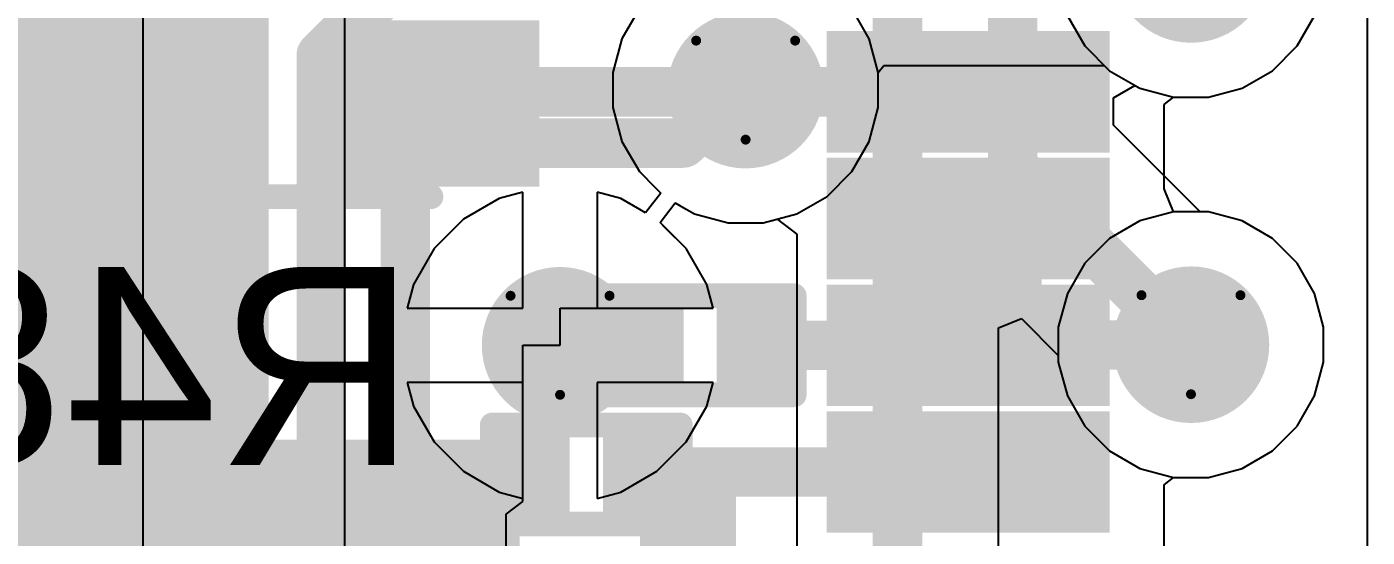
# Model space of a CAD drawing. Header units: inches. Extents: x -21 to 276, y -5 to 220.
# Drawn here: x 64.34 to 71.22, y 13.6 to 16.22 of the extents above; entities that cross this region are included whole.
import ezdxf

# ---------------------------------------------------------------- set-up
doc = ezdxf.new("R2010")
doc.units = ezdxf.units.IN
for name, color, linetype in [('Bottom Layer', 5, 'Continuous'), ('Bottom Overlay', 54, 'Continuous'), ('Bottom Paste', 16, 'Continuous'), ('Bottom Solder', 6, 'Continuous'), ('Drill Drawing', 1, 'Continuous'), ('Ground', 16, 'Continuous'), ('Power + Signal', 76, 'Continuous'), ('Top Layer', 1, 'Continuous'), ('Top Solder', 216, 'Continuous'), ('Via Holes', 16, 'Continuous')]:
    doc.layers.add(name, color=color, linetype=linetype)
doc.styles.add('Arial', font='', dxfattribs={"height": 0.2})
doc.styles.get('Arial').set_extended_font_data('Arial')

# ---------------------------------------------------------------- blocks, each defined once
blk = doc.blocks.new('YC164_JR_070RL_B_4')
at = {"layer": 'Bottom Layer'}
for points in [[(-1.335, 1.565), (-0.435, 1.565), (-0.435, 0.915), (-1.335, 0.915)], [(1.335, 0.915), (0.435, 0.915), (0.435, 1.565), (1.335, 1.565)], [(-1.335, 0.665), (-0.435, 0.665), (-0.435, 0.135), (-1.335, 0.135)], [(1.335, 0.135), (0.435, 0.135), (0.435, 0.665), (1.335, 0.665)], [(-1.335, -0.135), (-0.435, -0.135), (-0.435, -0.665), (-1.335, -0.665)], [(1.335, -0.665), (0.435, -0.665), (0.435, -0.135), (1.335, -0.135)], [(-1.335, -0.915), (-0.435, -0.915), (-0.435, -1.565), (-1.335, -1.565)], [(1.335, -1.565), (0.435, -1.565), (0.435, -0.915), (1.335, -0.915)]]:
    blk.add_hatch(color=5, dxfattribs=at).paths.add_polyline_path(points)
at = {"layer": 'Bottom Paste'}
for points in [[(-1.335, 1.565), (-0.435, 1.565), (-0.435, 0.915), (-1.335, 0.915)], [(1.335, 0.915), (0.435, 0.915), (0.435, 1.565), (1.335, 1.565)], [(-1.335, 0.665), (-0.435, 0.665), (-0.435, 0.135), (-1.335, 0.135)], [(1.335, 0.135), (0.435, 0.135), (0.435, 0.665), (1.335, 0.665)], [(-1.335, -0.135), (-0.435, -0.135), (-0.435, -0.665), (-1.335, -0.665)], [(1.335, -0.665), (0.435, -0.665), (0.435, -0.135), (1.335, -0.135)], [(-1.335, -0.915), (-0.435, -0.915), (-0.435, -1.565), (-1.335, -1.565)], [(1.335, -1.565), (0.435, -1.565), (0.435, -0.915), (1.335, -0.915)]]:
    blk.add_hatch(color=16, dxfattribs=at).paths.add_polyline_path(points)
at = {"layer": 'Bottom Solder'}
for points in [[(-1.4366, 1.6666), (-0.3334, 1.6666), (-0.3334, 0.8134), (-1.4366, 0.8134)], [(1.4366, 0.8134), (0.3334, 0.8134), (0.3334, 1.6666), (1.4366, 1.6666)], [(-1.4366, 0.7666), (-0.3334, 0.7666), (-0.3334, 0.0334), (-1.4366, 0.0334)], [(1.4366, 0.0334), (0.3334, 0.0334), (0.3334, 0.7666), (1.4366, 0.7666)], [(-1.4366, -0.0334), (-0.3334, -0.0334), (-0.3334, -0.7666), (-1.4366, -0.7666)], [(1.4366, -0.7666), (0.3334, -0.7666), (0.3334, -0.0334), (1.4366, -0.0334)], [(-1.4366, -0.8134), (-0.3334, -0.8134), (-0.3334, -1.6666), (-1.4366, -1.6666)], [(1.4366, -1.6666), (0.3334, -1.6666), (0.3334, -0.8134), (1.4366, -0.8134)]]:
    blk.add_hatch(color=6, dxfattribs=at).paths.add_polyline_path(points)
at = {"layer": 'Bottom Overlay'}
for points in [[(0.88, 1.7176, 0.127, 0.127, 0), (-0.88, 1.7176, 0.127, 0.127, 0)], [(-1.6764, -1.1176, 0.2, 0.2, 0), (-1.6764, -1.4224, 0.2, 0.2, 0)], [(-1.524, -1.27, 0.2, 0.2, 0), (-1.6764, -1.1176, 0.2, 0.2, 0)], [(-1.524, -1.27, 0.2, 0.2, 0), (-1.6764, -1.4224, 0.2, 0.2, 0)], [(0.88, -1.7176, 0.127, 0.127, 0), (-0.88, -1.7176, 0.127, 0.127, 0)]]:
    blk.add_lwpolyline(points, format="xyseb", dxfattribs=at)
for points in [[(-0.9118, 1.7176, 0.0635, 0.0635, 1), (-0.8483, 1.7176, 0.0635, 0.0635, 1)], [(0.8483, 1.7176, 0.0635, 0.0635, 1), (0.9118, 1.7176, 0.0635, 0.0635, 1)], [(-1.7264, -1.1176, 0.1, 0.1, 1), (-1.6264, -1.1176, 0.1, 0.1, 1)], [(-1.7264, -1.1176, 0.1, 0.1, 1), (-1.6264, -1.1176, 0.1, 0.1, 1)], [(-1.574, -1.27, 0.1, 0.1, 1), (-1.474, -1.27, 0.1, 0.1, 1)], [(-1.574, -1.27, 0.1, 0.1, 1), (-1.474, -1.27, 0.1, 0.1, 1)], [(-1.7264, -1.4224, 0.1, 0.1, 1), (-1.6264, -1.4224, 0.1, 0.1, 1)], [(-1.7264, -1.4224, 0.1, 0.1, 1), (-1.6264, -1.4224, 0.1, 0.1, 1)], [(-0.9118, -1.7176, 0.0635, 0.0635, 1), (-0.8483, -1.7176, 0.0635, 0.0635, 1)], [(0.8483, -1.7176, 0.0635, 0.0635, 1), (0.9118, -1.7176, 0.0635, 0.0635, 1)]]:
    blk.add_lwpolyline(points, format="xyseb", close=True, dxfattribs=at)
blk = doc.blocks.new('SSOP_28_208____B_60')
at = {"layer": 'Bottom Layer'}
for points in [[(2.775, 2.485), (4.025, 2.485), (4.025, 2.065), (2.775, 2.065)], [(2.775, 1.835), (4.025, 1.835), (4.025, 1.415), (2.775, 1.415)], [(2.775, 1.185), (4.025, 1.185), (4.025, 0.765), (2.775, 0.765)], [(2.775, 0.535), (4.025, 0.535), (4.025, 0.115), (2.775, 0.115)]]:
    blk.add_hatch(color=5, dxfattribs=at).paths.add_polyline_path(points)
at = {"layer": 'Bottom Paste'}
for points in [[(2.775, 2.485), (4.025, 2.485), (4.025, 2.065), (2.775, 2.065)], [(2.775, 1.835), (4.025, 1.835), (4.025, 1.415), (2.775, 1.415)], [(2.775, 1.185), (4.025, 1.185), (4.025, 0.765), (2.775, 0.765)], [(2.775, 0.535), (4.025, 0.535), (4.025, 0.115), (2.775, 0.115)]]:
    blk.add_hatch(color=16, dxfattribs=at).paths.add_polyline_path(points)
at = {"layer": 'Bottom Solder'}
for points in [[(2.6734, 2.5866), (4.1266, 2.5866), (4.1266, 1.9634), (2.6734, 1.9634)], [(2.6734, 1.9366), (4.1266, 1.9366), (4.1266, 1.3134), (2.6734, 1.3134)], [(2.6734, 1.2866), (4.1266, 1.2866), (4.1266, 0.6634), (2.6734, 0.6634)], [(2.6734, 0.6366), (4.1266, 0.6366), (4.1266, 0.0134), (2.6734, 0.0134)]]:
    blk.add_hatch(color=6, dxfattribs=at).paths.add_polyline_path(points)
blk = doc.blocks.new('R___0201_B_87')
at = {"layer": 'Bottom Layer'}
for points in [[(-0.41, 0.185), (-0.14, 0.185), (-0.14, -0.185), (-0.41, -0.185)], [(0.14, 0.185), (0.41, 0.185), (0.41, -0.185), (0.14, -0.185)]]:
    blk.add_hatch(color=5, dxfattribs=at).paths.add_polyline_path(points)
at = {"layer": 'Bottom Paste'}
for points in [[(-0.41, 0.185), (-0.14, 0.185), (-0.14, -0.185), (-0.41, -0.185)], [(0.14, 0.185), (0.41, 0.185), (0.41, -0.185), (0.14, -0.185)]]:
    blk.add_hatch(color=16, dxfattribs=at).paths.add_polyline_path(points)
at = {"layer": 'Bottom Solder'}
for points in [[(-0.465, 0.24), (-0.085, 0.24), (-0.085, -0.24), (-0.465, -0.24)], [(0.085, 0.24), (0.465, 0.24), (0.465, -0.24), (0.085, -0.24)]]:
    blk.add_hatch(color=6, dxfattribs=at).paths.add_polyline_path(points)
at = {"layer": 'Bottom Overlay'}
for points in [[(-0.4826, 0.254, 0.127, 0.127, 0), (-0.4826, -0.254, 0.127, 0.127, 0)], [(0.4826, 0.254, 0.127, 0.127, 0), (-0.4826, 0.254, 0.127, 0.127, 0)], [(0.4826, 0.254, 0.127, 0.127, 0), (0.4826, -0.254, 0.127, 0.127, 0)], [(0.4826, -0.254, 0.127, 0.127, 0), (-0.4826, -0.254, 0.127, 0.127, 0)]]:
    blk.add_lwpolyline(points, format="xyseb", dxfattribs=at)
for points in [[(-0.5143, 0.254, 0.0635, 0.0635, 1), (-0.4508, 0.254, 0.0635, 0.0635, 1)], [(-0.5143, 0.254, 0.0635, 0.0635, 1), (-0.4508, 0.254, 0.0635, 0.0635, 1)], [(0.4508, 0.254, 0.0635, 0.0635, 1), (0.5143, 0.254, 0.0635, 0.0635, 1)], [(0.4508, 0.254, 0.0635, 0.0635, 1), (0.5143, 0.254, 0.0635, 0.0635, 1)], [(-0.5143, -0.254, 0.0635, 0.0635, 1), (-0.4508, -0.254, 0.0635, 0.0635, 1)], [(-0.5143, -0.254, 0.0635, 0.0635, 1), (-0.4508, -0.254, 0.0635, 0.0635, 1)], [(0.4508, -0.254, 0.0635, 0.0635, 1), (0.5143, -0.254, 0.0635, 0.0635, 1)], [(0.4508, -0.254, 0.0635, 0.0635, 1), (0.5143, -0.254, 0.0635, 0.0635, 1)]]:
    blk.add_lwpolyline(points, format="xyseb", close=True, dxfattribs=at)
blk = doc.blocks.new('R___0201_B_88')
at = {"layer": 'Bottom Layer'}
for points in [[(-0.41, 0.185), (-0.14, 0.185), (-0.14, -0.185), (-0.41, -0.185)], [(0.14, 0.185), (0.41, 0.185), (0.41, -0.185), (0.14, -0.185)]]:
    blk.add_hatch(color=5, dxfattribs=at).paths.add_polyline_path(points)
at = {"layer": 'Bottom Paste'}
for points in [[(-0.41, 0.185), (-0.14, 0.185), (-0.14, -0.185), (-0.41, -0.185)], [(0.14, 0.185), (0.41, 0.185), (0.41, -0.185), (0.14, -0.185)]]:
    blk.add_hatch(color=16, dxfattribs=at).paths.add_polyline_path(points)
at = {"layer": 'Bottom Solder'}
for points in [[(-0.465, 0.24), (-0.085, 0.24), (-0.085, -0.24), (-0.465, -0.24)], [(0.085, 0.24), (0.465, 0.24), (0.465, -0.24), (0.085, -0.24)]]:
    blk.add_hatch(color=6, dxfattribs=at).paths.add_polyline_path(points)
at = {"layer": 'Bottom Overlay'}
for points in [[(0.4826, 0.254, 0.127, 0.127, 0), (-0.4826, 0.254, 0.127, 0.127, 0)], [(-0.4826, 0.254, 0.127, 0.127, 0), (-0.4826, -0.254, 0.127, 0.127, 0)], [(0.4826, 0.254, 0.127, 0.127, 0), (0.4826, -0.254, 0.127, 0.127, 0)], [(0.4826, -0.254, 0.127, 0.127, 0), (-0.4826, -0.254, 0.127, 0.127, 0)]]:
    blk.add_lwpolyline(points, format="xyseb", dxfattribs=at)
for points in [[(-0.5143, 0.254, 0.0635, 0.0635, 1), (-0.4508, 0.254, 0.0635, 0.0635, 1)], [(-0.5143, 0.254, 0.0635, 0.0635, 1), (-0.4508, 0.254, 0.0635, 0.0635, 1)], [(0.4508, 0.254, 0.0635, 0.0635, 1), (0.5143, 0.254, 0.0635, 0.0635, 1)], [(0.4508, 0.254, 0.0635, 0.0635, 1), (0.5143, 0.254, 0.0635, 0.0635, 1)], [(-0.5143, -0.254, 0.0635, 0.0635, 1), (-0.4508, -0.254, 0.0635, 0.0635, 1)], [(-0.5143, -0.254, 0.0635, 0.0635, 1), (-0.4508, -0.254, 0.0635, 0.0635, 1)], [(0.4508, -0.254, 0.0635, 0.0635, 1), (0.5143, -0.254, 0.0635, 0.0635, 1)], [(0.4508, -0.254, 0.0635, 0.0635, 1), (0.5143, -0.254, 0.0635, 0.0635, 1)]]:
    blk.add_lwpolyline(points, format="xyseb", close=True, dxfattribs=at)

msp = doc.modelspace()

# ---------------------------------------------------------------- hatches: boundary and pattern name
at = {"layer": 'Bottom Layer'}
for points in [[(64.2014, 13.7366), (65.4558, 13.7366), (65.4558, 38.1646), (64.2014, 38.1646)], [(58.6921, 16.1798), (64.6514, 16.1798), (64.6514, 17.399), (58.6921, 17.399)], [(68.7751, 14.5844), (69.551, 14.5844), (69.551, 15.2344), (68.7751, 15.2344)], [(66.8038, 13.9598), (64.2014, 13.9598), (64.2014, 11.0744), (66.8038, 11.0744)], [(66.0654, 9.8688), (66.8714, 9.8688), (66.8714, 13.9344), (66.0654, 13.9344)], [(67.4888, 12.6657), (67.9812, 12.6657), (67.9812, 13.9344), (67.4888, 13.9344)]]:
    msp.add_hatch(color=5, dxfattribs=at).paths.add_polyline_path(points)
h = msp.add_hatch(color=5, dxfattribs=at)
edge = h.paths.add_edge_path()
edge.add_arc((68.0314, 15.8932), 0.3, 0, 360)
h = msp.add_hatch(color=5, dxfattribs=at)
edge = h.paths.add_edge_path()
edge.add_arc((67.0789, 14.5844), 0.3, 0, 360)
h = msp.add_hatch(color=5, dxfattribs=at)
edge = h.paths.add_edge_path()
edge.add_arc((70.3174, 14.5873), 0.3, 0, 360)
at = {"layer": 'Bottom Solder'}
h = msp.add_hatch(color=6, dxfattribs=at)
edge = h.paths.add_edge_path()
edge.add_arc((70.3174, 16.5378), 0.4016, 0, 360)
h = msp.add_hatch(color=6, dxfattribs=at)
edge = h.paths.add_edge_path()
edge.add_arc((68.0314, 15.8932), 0.4016, 0, 360)
h = msp.add_hatch(color=6, dxfattribs=at)
edge = h.paths.add_edge_path()
edge.add_arc((67.0789, 14.5844), 0.4016, 0, 360)
h = msp.add_hatch(color=6, dxfattribs=at)
edge = h.paths.add_edge_path()
edge.add_arc((70.3174, 14.5873), 0.4016, 0, 360)
at = {"layer": 'Ground'}
h = msp.add_hatch(color=16, dxfattribs=at)
edge = h.paths.add_edge_path()
edge.add_arc((68.0314, 15.8932), 0.3, 0, 360)
h = msp.add_hatch(color=16, dxfattribs=at)
edge = h.paths.add_edge_path()
edge.add_arc((67.0789, 14.5844), 0.3, 0, 360)
h = msp.add_hatch(color=16, dxfattribs=at)
edge = h.paths.add_edge_path()
edge.add_arc((70.3174, 14.5873), 0.3, 0, 360)
at = {"layer": 'Power + Signal'}
h = msp.add_hatch(color=76, dxfattribs=at)
edge = h.paths.add_edge_path()
edge.add_arc((68.0314, 15.8932), 0.3, 0, 360)
h = msp.add_hatch(color=76, dxfattribs=at)
edge = h.paths.add_edge_path()
edge.add_arc((67.0789, 14.5844), 0.3, 0, 360)
h = msp.add_hatch(color=76, dxfattribs=at)
edge = h.paths.add_edge_path()
edge.add_arc((70.3174, 14.5873), 0.3, 0, 360)
at = {"layer": 'Top Layer'}
h = msp.add_hatch(color=1, dxfattribs=at)
edge = h.paths.add_edge_path()
edge.add_arc((68.0314, 15.8932), 0.3, 0, 360)
h = msp.add_hatch(color=1, dxfattribs=at)
edge = h.paths.add_edge_path()
edge.add_arc((67.0789, 14.5844), 0.3, 0, 360)
h = msp.add_hatch(color=1, dxfattribs=at)
edge = h.paths.add_edge_path()
edge.add_arc((70.3174, 14.5873), 0.3, 0, 360)
at = {"layer": 'Top Solder'}
h = msp.add_hatch(color=216, dxfattribs=at)
edge = h.paths.add_edge_path()
edge.add_arc((70.3174, 16.5378), 0.4016, 0, 360)
h = msp.add_hatch(color=216, dxfattribs=at)
edge = h.paths.add_edge_path()
edge.add_arc((68.0314, 15.8932), 0.4016, 0, 360)
h = msp.add_hatch(color=216, dxfattribs=at)
edge = h.paths.add_edge_path()
edge.add_arc((67.0789, 14.5844), 0.4016, 0, 360)
h = msp.add_hatch(color=216, dxfattribs=at)
edge = h.paths.add_edge_path()
edge.add_arc((70.3174, 14.5873), 0.4016, 0, 360)
at = {"layer": 'Via Holes'}
h = msp.add_hatch(color=7, dxfattribs=at)
edge = h.paths.add_edge_path()
edge.add_arc((68.0314, 15.8932), 0.15, 0, 360)
h = msp.add_hatch(color=7, dxfattribs=at)
edge = h.paths.add_edge_path()
edge.add_arc((67.0789, 14.5844), 0.15, 0, 360)
h = msp.add_hatch(color=7, dxfattribs=at)
edge = h.paths.add_edge_path()
edge.add_arc((70.3174, 14.5873), 0.15, 0, 360)

# ---------------------------------------------------------------- linework, layer by layer
at = {"layer": 'Bottom Layer'}
for p, q in [((70.8623, 16.1197), (70.952, 16.2749)), ((70.7355, 15.9929), (70.8623, 16.1197)), ((70.5802, 15.9032), (70.7355, 15.9929)), ((70.407, 15.8568), (70.5802, 15.9032)), ((70.1794, 15.8197), (70.2277, 15.8568)), ((70.2277, 15.8568), (70.407, 15.8568)), ((70.1794, 15.3868), (70.1794, 15.8197)), ((70.2277, 15.2683), (70.1794, 15.3868)), ((70.407, 15.2683), (70.2277, 15.2683)), ((70.5802, 15.2219), (70.407, 15.2683)), ((70.7355, 15.1323), (70.5802, 15.2219)), ((70.8623, 15.0055), (70.7355, 15.1323)), ((70.952, 14.8502), (70.8623, 15.0055)), ((70.9984, 14.677), (70.952, 14.8502)), ((70.9984, 14.4977), (70.9984, 14.677)), ((70.952, 14.3245), (70.9984, 14.4977)), ((70.8623, 14.1692), (70.952, 14.3245)), ((70.7355, 14.0424), (70.8623, 14.1692)), ((70.5802, 13.9527), (70.7355, 14.0424)), ((70.1794, 13.8692), (70.2277, 13.9063)), ((70.2277, 13.9063), (70.407, 13.9063)), ((70.407, 13.9063), (70.5802, 13.9527)), ((70.1794, 13.3434), (70.1794, 13.8692))]:
    msp.add_line(p, q, dxfattribs=at)
for points in [[(67.7096, 15.6216, 0.254, 0.254, 0), (67.9812, 15.8932, 0.254, 0.254, 0)], [(67.9812, 15.8932, 0.254, 0.254, 0), (68.0314, 15.8932, 0.254, 0.254, 0)], [(68.0314, 15.8844, 0.254, 0.254, 0), (69.1734, 15.8844, 0.254, 0.254, 0)], [(66.7232, 15.6216, 0.254, 0.254, 0), (67.7096, 15.6216, 0.254, 0.254, 0)], [(67.0789, 14.5844, 0.254, 0.254, 0), (67.523, 14.5844, 0.254, 0.254, 0)], [(68.073, 14.5844, 0.254, 0.254, 0), (69.1734, 14.5844, 0.254, 0.254, 0)], [(69.1734, 14.5844, 0.254, 0.254, 0), (69.1748, 14.5859, 0.254, 0.254, 0)], [(69.1748, 14.5859, 0.254, 0.254, 0), (70.3159, 14.5859, 0.254, 0.254, 0)], [(70.3159, 14.5859, 0.254, 0.254, 0), (70.3174, 14.5873, 0.254, 0.254, 0)], [(65.4213, 13.8772, 0.254, 0.254, 0), (65.4657, 13.9216, 0.254, 0.254, 0)], [(65.4657, 13.9724, 0.254, 0.254, 0), (66.9388, 13.9724, 0.254, 0.254, 0)], [(67.6456, 13.9216, 0.254, 0.254, 0), (67.6584, 13.9344, 0.254, 0.254, 0)], [(67.6584, 13.9344, 0.254, 0.254, 0), (69.1734, 13.9344, 0.254, 0.254, 0)], [(69.1162, 13.8772, 0.254, 0.254, 0), (69.1734, 13.9344, 0.254, 0.254, 0)]]:
    msp.add_lwpolyline(points, format="xyseb", dxfattribs=at)
for points in [[(67.9177, 15.8932, 0.127, 0.127, 1), (68.0447, 15.8932, 0.127, 0.127, 1)], [(67.9177, 15.8932, 0.127, 0.127, 1), (68.0447, 15.8932, 0.127, 0.127, 1)], [(67.9679, 15.8932, 0.127, 0.127, 1), (68.0949, 15.8932, 0.127, 0.127, 1)], [(67.9679, 15.8844, 0.127, 0.127, 1), (68.0949, 15.8844, 0.127, 0.127, 1)], [(69.1099, 15.8844, 0.127, 0.127, 1), (69.2369, 15.8844, 0.127, 0.127, 1)], [(66.6597, 15.6216, 0.127, 0.127, 1), (66.7867, 15.6216, 0.127, 0.127, 1)], [(67.6461, 15.6216, 0.127, 0.127, 1), (67.7731, 15.6216, 0.127, 0.127, 1)], [(67.6461, 15.6216, 0.127, 0.127, 1), (67.7731, 15.6216, 0.127, 0.127, 1)], [(67.0154, 14.5844, 0.127, 0.127, 1), (67.1424, 14.5844, 0.127, 0.127, 1)], [(67.4595, 14.5844, 0.127, 0.127, 1), (67.5865, 14.5844, 0.127, 0.127, 1)], [(68.0095, 14.5844, 0.127, 0.127, 1), (68.1365, 14.5844, 0.127, 0.127, 1)], [(69.1099, 14.5844, 0.127, 0.127, 1), (69.2369, 14.5844, 0.127, 0.127, 1)], [(69.1099, 14.5844, 0.127, 0.127, 1), (69.2369, 14.5844, 0.127, 0.127, 1)], [(69.1113, 14.5859, 0.127, 0.127, 1), (69.2383, 14.5859, 0.127, 0.127, 1)], [(69.1113, 14.5859, 0.127, 0.127, 1), (69.2383, 14.5859, 0.127, 0.127, 1)], [(70.2524, 14.5859, 0.127, 0.127, 1), (70.3794, 14.5859, 0.127, 0.127, 1)], [(70.2524, 14.5859, 0.127, 0.127, 1), (70.3794, 14.5859, 0.127, 0.127, 1)], [(70.2539, 14.5873, 0.127, 0.127, 1), (70.3809, 14.5873, 0.127, 0.127, 1)], [(65.4022, 13.9724, 0.127, 0.127, 1), (65.5292, 13.9724, 0.127, 0.127, 1)], [(65.4022, 13.9216, 0.127, 0.127, 1), (65.5292, 13.9216, 0.127, 0.127, 1)], [(66.8753, 13.9724, 0.127, 0.127, 1), (67.0023, 13.9724, 0.127, 0.127, 1)], [(67.5821, 13.9216, 0.127, 0.127, 1), (67.7091, 13.9216, 0.127, 0.127, 1)], [(67.5949, 13.9344, 0.127, 0.127, 1), (67.7219, 13.9344, 0.127, 0.127, 1)], [(67.5949, 13.9344, 0.127, 0.127, 1), (67.7219, 13.9344, 0.127, 0.127, 1)], [(69.1099, 13.9344, 0.127, 0.127, 1), (69.2369, 13.9344, 0.127, 0.127, 1)], [(69.1099, 13.9344, 0.127, 0.127, 1), (69.2369, 13.9344, 0.127, 0.127, 1)], [(65.3578, 13.8772, 0.127, 0.127, 1), (65.4848, 13.8772, 0.127, 0.127, 1)], [(69.0527, 13.8772, 0.127, 0.127, 1), (69.1797, 13.8772, 0.127, 0.127, 1)]]:
    msp.add_lwpolyline(points, format="xyseb", close=True, dxfattribs=at)
at = {"layer": 'Bottom Overlay'}
msp.add_lwpolyline([(66.7312, 12.953, 0.127, 0.127, 0), (66.7312, 13.6676, 0.127, 0.127, 0)], format="xyseb", dxfattribs=at)
msp.add_lwpolyline([(66.6994, 13.6676, 0.0635, 0.0635, 1), (66.7629, 13.6676, 0.0635, 0.0635, 1)], format="xyseb", close=True, dxfattribs=at)
at = {"layer": 'Drill Drawing'}
for points in [[(67.7774, 16.1472, 0.0508, 0.0508, 0), (68.2854, 16.1472, 0.0508, 0.0508, 0)], [(67.7774, 16.1472, 0.0508, 0.0508, 0), (68.0314, 15.6392, 0.0508, 0.0508, 0)], [(68.0314, 15.6392, 0.0508, 0.0508, 0), (68.2854, 16.1472, 0.0508, 0.0508, 0)], [(66.8249, 14.8384, 0.0508, 0.0508, 0), (67.3329, 14.8384, 0.0508, 0.0508, 0)], [(66.8249, 14.8384, 0.0508, 0.0508, 0), (67.0789, 14.3304, 0.0508, 0.0508, 0)], [(67.0789, 14.3304, 0.0508, 0.0508, 0), (67.3329, 14.8384, 0.0508, 0.0508, 0)], [(70.0634, 14.8413, 0.0508, 0.0508, 0), (70.5714, 14.8413, 0.0508, 0.0508, 0)], [(70.0634, 14.8413, 0.0508, 0.0508, 0), (70.3174, 14.3333, 0.0508, 0.0508, 0)], [(70.3174, 14.3333, 0.0508, 0.0508, 0), (70.5714, 14.8413, 0.0508, 0.0508, 0)]]:
    msp.add_lwpolyline(points, format="xyseb", dxfattribs=at)
for points in [[(67.7647, 16.1472, 0.0254, 0.0254, 1), (67.7901, 16.1472, 0.0254, 0.0254, 1)], [(67.7647, 16.1472, 0.0254, 0.0254, 1), (67.7901, 16.1472, 0.0254, 0.0254, 1)], [(68.2727, 16.1472, 0.0254, 0.0254, 1), (68.2981, 16.1472, 0.0254, 0.0254, 1)], [(68.2727, 16.1472, 0.0254, 0.0254, 1), (68.2981, 16.1472, 0.0254, 0.0254, 1)], [(68.0187, 15.6392, 0.0254, 0.0254, 1), (68.0441, 15.6392, 0.0254, 0.0254, 1)], [(68.0187, 15.6392, 0.0254, 0.0254, 1), (68.0441, 15.6392, 0.0254, 0.0254, 1)], [(66.8122, 14.8384, 0.0254, 0.0254, 1), (66.8376, 14.8384, 0.0254, 0.0254, 1)], [(66.8122, 14.8384, 0.0254, 0.0254, 1), (66.8376, 14.8384, 0.0254, 0.0254, 1)], [(67.3202, 14.8384, 0.0254, 0.0254, 1), (67.3456, 14.8384, 0.0254, 0.0254, 1)], [(67.3202, 14.8384, 0.0254, 0.0254, 1), (67.3456, 14.8384, 0.0254, 0.0254, 1)], [(70.0507, 14.8413, 0.0254, 0.0254, 1), (70.0761, 14.8413, 0.0254, 0.0254, 1)], [(70.0507, 14.8413, 0.0254, 0.0254, 1), (70.0761, 14.8413, 0.0254, 0.0254, 1)], [(70.5587, 14.8413, 0.0254, 0.0254, 1), (70.5841, 14.8413, 0.0254, 0.0254, 1)], [(70.5587, 14.8413, 0.0254, 0.0254, 1), (70.5841, 14.8413, 0.0254, 0.0254, 1)], [(67.0662, 14.3304, 0.0254, 0.0254, 1), (67.0916, 14.3304, 0.0254, 0.0254, 1)], [(67.0662, 14.3304, 0.0254, 0.0254, 1), (67.0916, 14.3304, 0.0254, 0.0254, 1)], [(70.3047, 14.3333, 0.0254, 0.0254, 1), (70.3301, 14.3333, 0.0254, 0.0254, 1)], [(70.3047, 14.3333, 0.0254, 0.0254, 1), (70.3301, 14.3333, 0.0254, 0.0254, 1)]]:
    msp.add_lwpolyline(points, format="xyseb", close=True, dxfattribs=at)
at = {"layer": 'Ground'}
for p, q in [((64.9378, 30.5449), (64.9378, 11.9457)), ((65.9738, 12.1602), (65.9738, 25.6305)), ((67.4864, 16.3113), (67.3968, 16.1561)), ((68.666, 16.1561), (68.5763, 16.3113)), ((69.6828, 16.2749), (69.7724, 16.1197)), ((70.8623, 16.1197), (70.952, 16.2749)), ((67.3968, 16.1561), (67.3504, 15.9829)), ((68.7124, 15.9829), (68.666, 16.1561)), ((69.7724, 16.1197), (69.8992, 15.9929)), ((70.7355, 15.9929), (70.8623, 16.1197)), ((67.3504, 15.9829), (67.3504, 15.8035)), ((68.7124, 15.8035), (68.7124, 15.9829)), ((69.8992, 15.9929), (70.0545, 15.9032)), ((70.5802, 15.9032), (70.7355, 15.9929)), ((70.0545, 15.9032), (70.2277, 15.8568)), ((70.407, 15.8568), (70.5802, 15.9032)), ((70.2277, 15.8568), (70.407, 15.8568)), ((67.3504, 15.8035), (67.3968, 15.6303)), ((68.666, 15.6303), (68.7124, 15.8035)), ((67.3968, 15.6303), (67.4864, 15.4751)), ((68.5763, 15.4751), (68.666, 15.6303)), ((67.4864, 15.4751), (67.5692, 15.3923)), ((68.4495, 15.3483), (68.5763, 15.4751)), ((66.8884, 15.3699), (66.767, 15.3373)), ((66.8884, 14.7749), (66.8884, 15.3699)), ((67.3908, 15.3373), (67.2694, 15.3699)), ((67.2694, 15.3699), (67.2694, 14.7749)), ((67.596, 15.3655), (67.518, 15.2639)), ((67.5692, 15.3923), (67.596, 15.3655)), ((68.2942, 15.2586), (68.4495, 15.3483)), ((66.767, 15.3373), (66.5828, 15.231)), ((67.4887, 15.2808), (67.3908, 15.3373)), ((67.518, 15.2639), (67.4887, 15.2808)), ((67.5922, 15.2138), (67.6702, 15.3154)), ((67.6702, 15.3154), (67.6995, 15.2984)), ((67.6995, 15.2984), (67.7685, 15.2586)), ((66.5828, 15.231), (66.4323, 15.0805)), ((67.6191, 15.1869), (67.5922, 15.2138)), ((67.7685, 15.2586), (67.9417, 15.2122)), ((67.9417, 15.2122), (68.121, 15.2122)), ((68.121, 15.2122), (68.2942, 15.2586)), ((70.0545, 15.2219), (69.8992, 15.1323)), ((70.2277, 15.2683), (70.0545, 15.2219)), ((70.407, 15.2683), (70.2277, 15.2683)), ((70.5802, 15.2219), (70.407, 15.2683)), ((70.7355, 15.1323), (70.5802, 15.2219)), ((67.7254, 15.0805), (67.6191, 15.1869)), ((66.4323, 15.0805), (66.3259, 14.8963)), ((67.8318, 14.8963), (67.7254, 15.0805)), ((69.8992, 15.1323), (69.7724, 15.0055)), ((70.8623, 15.0055), (70.7355, 15.1323)), ((69.7724, 15.0055), (69.6828, 14.8502)), ((70.952, 14.8502), (70.8623, 15.0055)), ((66.3259, 14.8963), (66.2934, 14.7749)), ((67.8643, 14.7749), (67.8318, 14.8963)), ((69.6828, 14.8502), (69.6364, 14.677)), ((70.9984, 14.677), (70.952, 14.8502)), ((66.2934, 14.7749), (66.8884, 14.7749)), ((67.2694, 14.7749), (67.8643, 14.7749)), ((69.6364, 14.677), (69.6364, 14.4977)), ((70.9984, 14.4977), (70.9984, 14.677)), ((69.6364, 14.4977), (69.6828, 14.3245)), ((70.952, 14.3245), (70.9984, 14.4977)), ((66.8884, 14.3939), (66.2934, 14.3939)), ((66.2934, 14.3939), (66.3259, 14.2725)), ((66.8884, 13.7989), (66.8884, 14.3939)), ((67.8643, 14.3939), (67.2694, 14.3939)), ((67.2694, 14.3939), (67.2694, 13.7989)), ((67.8318, 14.2725), (67.8643, 14.3939)), ((69.6828, 14.3245), (69.7724, 14.1692)), ((70.8623, 14.1692), (70.952, 14.3245)), ((66.3259, 14.2725), (66.4323, 14.0883)), ((67.7254, 14.0883), (67.8318, 14.2725)), ((69.7724, 14.1692), (69.8992, 14.0424)), ((70.7355, 14.0424), (70.8623, 14.1692)), ((66.4323, 14.0883), (66.5828, 13.9378)), ((67.575, 13.9378), (67.7254, 14.0883)), ((69.8992, 14.0424), (70.0545, 13.9527)), ((70.5802, 13.9527), (70.7355, 14.0424)), ((66.5828, 13.9378), (66.767, 13.8315)), ((67.3908, 13.8315), (67.575, 13.9378)), ((70.0545, 13.9527), (70.2277, 13.9063)), ((70.2277, 13.9063), (70.407, 13.9063)), ((70.407, 13.9063), (70.5802, 13.9527)), ((66.767, 13.8315), (66.8884, 13.7989)), ((67.2694, 13.7989), (67.3908, 13.8315))]:
    msp.add_line(p, q, dxfattribs=at)
msp.add_lwpolyline([(65.4558, 11.9457, 0.254, 0.254, 0), (65.4558, 30.7594, 0.254, 0.254, 0)], format="xyseb", dxfattribs=at)
at = {"layer": 'Power + Signal'}
for p, q in [((67.4864, 16.3113), (67.3968, 16.1561)), ((70.8623, 16.1197), (70.952, 16.2749)), ((67.3968, 16.1561), (67.3504, 15.9829)), ((70.7355, 15.9929), (70.8623, 16.1197)), ((67.3504, 15.9829), (67.3504, 15.8035)), ((70.5802, 15.9032), (70.7355, 15.9929)), ((69.9196, 15.8541), (70.0296, 15.9176)), ((70.0296, 15.9176), (70.0545, 15.9032)), ((70.0545, 15.9032), (70.2277, 15.8568)), ((70.407, 15.8568), (70.5802, 15.9032)), ((69.9196, 15.7139), (69.9196, 15.8541)), ((70.2277, 15.8568), (70.407, 15.8568)), ((67.3504, 15.8035), (67.3968, 15.6303)), ((70.3652, 15.2683), (69.9196, 15.7139)), ((67.3968, 15.6303), (67.4864, 15.4751)), ((67.4864, 15.4751), (67.5692, 15.3923)), ((66.8884, 15.3699), (66.767, 15.3373)), ((66.8884, 14.7749), (66.8884, 15.3699)), ((67.3908, 15.3373), (67.2694, 15.3699)), ((67.2694, 15.3699), (67.2694, 14.7749)), ((67.596, 15.3655), (67.518, 15.2639)), ((67.5692, 15.3923), (67.596, 15.3655)), ((66.767, 15.3373), (66.5828, 15.231)), ((67.4887, 15.2808), (67.3908, 15.3373)), ((67.518, 15.2639), (67.4887, 15.2808)), ((67.5922, 15.2138), (67.6702, 15.3154)), ((67.6702, 15.3154), (67.6995, 15.2984)), ((67.6995, 15.2984), (67.7685, 15.2586)), ((66.5828, 15.231), (66.4323, 15.0805)), ((67.6191, 15.1869), (67.5922, 15.2138)), ((67.7685, 15.2586), (67.9417, 15.2122)), ((67.9417, 15.2122), (68.121, 15.2122)), ((68.121, 15.2122), (68.1926, 15.2314)), ((68.1926, 15.2314), (68.2934, 15.1541)), ((70.407, 15.2683), (70.3652, 15.2683)), ((70.5802, 15.2219), (70.407, 15.2683)), ((70.7355, 15.1323), (70.5802, 15.2219)), ((67.7254, 15.0805), (67.6191, 15.1869)), ((68.2934, 15.1541), (68.2934, 12.7679)), ((66.4323, 15.0805), (66.3259, 14.8963)), ((67.8318, 14.8963), (67.7254, 15.0805)), ((70.8623, 15.0055), (70.7355, 15.1323)), ((70.952, 14.8502), (70.8623, 15.0055)), ((66.3259, 14.8963), (66.2934, 14.7749)), ((67.8643, 14.7749), (67.8318, 14.8963)), ((70.9984, 14.677), (70.952, 14.8502)), ((66.2934, 14.7749), (66.8884, 14.7749)), ((67.2694, 14.7749), (67.8643, 14.7749)), ((69.3293, 14.6733), (69.4466, 14.7219)), ((69.3293, 12.5534), (69.3293, 14.6733)), ((69.4466, 14.7219), (69.6364, 14.5322)), ((70.9984, 14.4977), (70.9984, 14.677)), ((69.6364, 14.5322), (69.6364, 14.4977)), ((69.6364, 14.4977), (69.6828, 14.3245)), ((70.952, 14.3245), (70.9984, 14.4977)), ((66.8884, 14.3939), (66.2934, 14.3939)), ((66.2934, 14.3939), (66.3259, 14.2725)), ((66.8884, 13.7989), (66.8884, 14.3939)), ((67.8643, 14.3939), (67.2694, 14.3939)), ((67.2694, 14.3939), (67.2694, 13.7989)), ((67.8318, 14.2725), (67.8643, 14.3939)), ((69.6828, 14.3245), (69.7724, 14.1692)), ((70.8623, 14.1692), (70.952, 14.3245)), ((66.3259, 14.2725), (66.4323, 14.0883)), ((67.7254, 14.0883), (67.8318, 14.2725)), ((69.7724, 14.1692), (69.8992, 14.0424)), ((70.7355, 14.0424), (70.8623, 14.1692)), ((66.4323, 14.0883), (66.5828, 13.9378)), ((67.575, 13.9378), (67.7254, 14.0883)), ((69.8992, 14.0424), (70.0545, 13.9527)), ((70.5802, 13.9527), (70.7355, 14.0424)), ((66.5828, 13.9378), (66.767, 13.8315)), ((67.3908, 13.8315), (67.575, 13.9378)), ((70.0545, 13.9527), (70.2277, 13.9063)), ((70.2277, 13.9063), (70.407, 13.9063)), ((70.407, 13.9063), (70.5802, 13.9527)), ((66.767, 13.8315), (66.8884, 13.7989)), ((67.2694, 13.7989), (67.3908, 13.8315))]:
    msp.add_line(p, q, dxfattribs=at)
for points in [[(68.8113, 12.5534, 0.254, 0.254, 0), (68.8113, 20.2138, 0.254, 0.254, 0)], [(69.4017, 15.4994, 0.254, 0.254, 0), (69.4017, 19.9503, 0.254, 0.254, 0)], [(69.4017, 15.4994, 0.254, 0.254, 0), (70.3167, 14.5844, 0.254, 0.254, 0)]]:
    msp.add_lwpolyline(points, format="xyseb", dxfattribs=at)
for points in [[(69.3382, 15.4994, 0.127, 0.127, 1), (69.4652, 15.4994, 0.127, 0.127, 1)], [(69.3382, 15.4994, 0.127, 0.127, 1), (69.4652, 15.4994, 0.127, 0.127, 1)], [(70.2532, 14.5844, 0.127, 0.127, 1), (70.3802, 14.5844, 0.127, 0.127, 1)]]:
    msp.add_lwpolyline(points, format="xyseb", close=True, dxfattribs=at)
at = {"layer": 'Top Layer'}
for p, q in [((71.2218, 18.6703), (71.2218, 10.1351)), ((70.8623, 16.1197), (70.952, 16.2749)), ((70.7355, 15.9929), (70.8623, 16.1197)), ((68.7124, 15.9828), (68.7408, 16.0198)), ((68.7124, 15.8035), (68.7124, 15.9828)), ((68.7408, 16.0198), (69.8723, 16.0198)), ((69.8723, 16.0198), (69.8992, 15.9929)), ((69.8992, 15.9929), (70.0545, 15.9032)), ((70.5802, 15.9032), (70.7355, 15.9929)), ((70.0545, 15.9032), (70.2277, 15.8568)), ((70.407, 15.8568), (70.5802, 15.9032)), ((70.2277, 15.8568), (70.407, 15.8568)), ((68.666, 15.6303), (68.7124, 15.8035)), ((68.5763, 15.4751), (68.666, 15.6303)), ((68.4495, 15.3483), (68.5763, 15.4751)), ((68.2942, 15.2586), (68.4495, 15.3483)), ((67.5922, 15.2137), (67.6702, 15.3154)), ((67.6702, 15.3154), (67.7685, 15.2586)), ((67.7254, 15.0805), (67.5922, 15.2137)), ((67.7685, 15.2586), (67.9417, 15.2122)), ((67.9417, 15.2122), (68.121, 15.2122)), ((68.121, 15.2122), (68.2942, 15.2586)), ((70.0545, 15.2219), (69.8992, 15.1323)), ((70.2277, 15.2683), (70.0545, 15.2219)), ((70.407, 15.2683), (70.2277, 15.2683)), ((70.5802, 15.2219), (70.407, 15.2683)), ((70.7355, 15.1323), (70.5802, 15.2219)), ((67.8318, 14.8963), (67.7254, 15.0805)), ((69.8992, 15.1323), (69.7724, 15.0055)), ((70.8623, 15.0055), (70.7355, 15.1323)), ((69.7724, 15.0055), (69.6828, 14.8502)), ((70.952, 14.8502), (70.8623, 15.0055)), ((67.8643, 14.7749), (67.8318, 14.8963)), ((69.6828, 14.8502), (69.6364, 14.677)), ((70.9984, 14.677), (70.952, 14.8502)), ((67.0789, 14.5844), (67.0789, 14.7749)), ((67.0789, 14.7749), (67.8643, 14.7749)), ((69.6364, 14.677), (69.6364, 14.4977)), ((70.9984, 14.4977), (70.9984, 14.677)), ((66.8884, 13.7832), (66.8884, 14.5844)), ((66.8884, 14.5844), (67.0789, 14.5844)), ((69.6364, 14.4977), (69.6828, 14.3245)), ((70.952, 14.3245), (70.9984, 14.4977)), ((67.8643, 14.3939), (67.2694, 14.3939)), ((67.2694, 14.3939), (67.2694, 13.7989)), ((67.8318, 14.2725), (67.8643, 14.3939)), ((69.6828, 14.3245), (69.7724, 14.1692)), ((70.8623, 14.1692), (70.952, 14.3245)), ((67.7254, 14.0883), (67.8318, 14.2725)), ((69.7724, 14.1692), (69.8992, 14.0424)), ((70.7355, 14.0424), (70.8623, 14.1692)), ((67.575, 13.9378), (67.7254, 14.0883)), ((69.8992, 14.0424), (70.0545, 13.9527)), ((70.5802, 13.9527), (70.7355, 14.0424)), ((67.3908, 13.8315), (67.575, 13.9378)), ((70.0545, 13.9527), (70.2277, 13.9063)), ((70.2277, 13.9063), (70.407, 13.9063)), ((70.407, 13.9063), (70.5802, 13.9527)), ((67.2694, 13.7989), (67.3908, 13.8315)), ((66.8028, 13.7176), (66.8884, 13.7832)), ((66.8028, 12.3808), (66.8028, 13.7176))]:
    msp.add_line(p, q, dxfattribs=at)
for points in [[(64.5577, 13.0962, 0.254, 0.254, 0), (64.5577, 18.0684, 0.254, 0.254, 0)], [(64.9895, 12.9174, 0.254, 0.254, 0), (64.9895, 17.3184, 0.254, 0.254, 0)], [(65.4213, 12.7385, 0.254, 0.254, 0), (65.4213, 16.7589, 0.254, 0.254, 0)], [(65.8531, 16.0711, 0.254, 0.254, 0), (66.3198, 16.5378, 0.254, 0.254, 0)], [(65.8531, 12.5597, 0.254, 0.254, 0), (65.8531, 16.0711, 0.254, 0.254, 0)], [(66.2849, 15.4619, 0.254, 0.254, 0), (66.7074, 15.8844, 0.254, 0.254, 0)], [(66.7074, 15.8844, 0.254, 0.254, 0), (68.0226, 15.8844, 0.254, 0.254, 0)], [(68.0226, 15.8844, 0.254, 0.254, 0), (68.0314, 15.8932, 0.254, 0.254, 0)], [(66.2849, 12.3808, 0.254, 0.254, 0), (66.2849, 15.4619, 0.254, 0.254, 0)]]:
    msp.add_lwpolyline(points, format="xyseb", dxfattribs=at)
for points in [[(65.7896, 16.0711, 0.127, 0.127, 1), (65.9166, 16.0711, 0.127, 0.127, 1)], [(65.7896, 16.0711, 0.127, 0.127, 1), (65.9166, 16.0711, 0.127, 0.127, 1)], [(66.6439, 15.8844, 0.127, 0.127, 1), (66.7709, 15.8844, 0.127, 0.127, 1)], [(66.6439, 15.8844, 0.127, 0.127, 1), (66.7709, 15.8844, 0.127, 0.127, 1)], [(67.9591, 15.8844, 0.127, 0.127, 1), (68.0861, 15.8844, 0.127, 0.127, 1)], [(67.9591, 15.8844, 0.127, 0.127, 1), (68.0861, 15.8844, 0.127, 0.127, 1)], [(67.9679, 15.8932, 0.127, 0.127, 1), (68.0949, 15.8932, 0.127, 0.127, 1)], [(66.2214, 15.4619, 0.127, 0.127, 1), (66.3484, 15.4619, 0.127, 0.127, 1)], [(66.2214, 15.4619, 0.127, 0.127, 1), (66.3484, 15.4619, 0.127, 0.127, 1)]]:
    msp.add_lwpolyline(points, format="xyseb", close=True, dxfattribs=at)

# ---------------------------------------------------------------- block references
at = {"rotation": 180}
for name, p in [('SSOP_28_208____B_60', (72.5734, 16.2094)), ('YC164_JR_070RL_B_4', (65.5364, 17.064)), ('R___0201_B_87', (67.798, 14.5844)), ('R___0201_B_88', (67.2138, 13.9216))]:
    msp.add_blockref(name, p, dxfattribs=at)

# ---------------------------------------------------------------- texts
at = {"layer": 'Bottom Overlay', "style": 'Arial', "text_generation_flag": 2}
msp.add_text('R48', height=1.016, dxfattribs=at).set_placement((66.3437, 13.9702))

doc.saveas('drawing.dxf')
